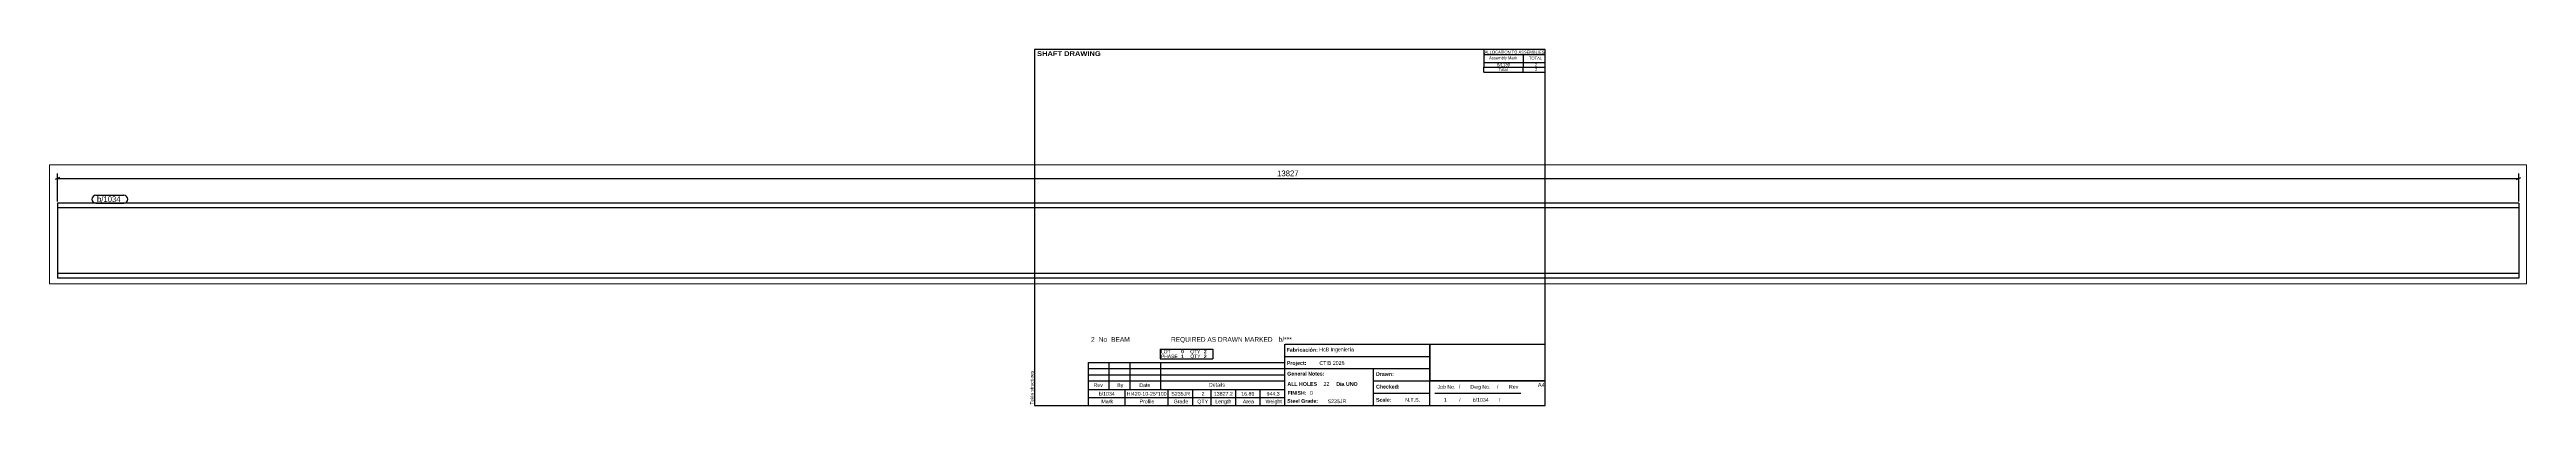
# Paper-space layout 'Layout1' of a CAD drawing. Header units: millimetres. Extents: x -548 to 843, y 5 to 205.
# The model-space entities are those that its viewports show. They can reach past a viewport. Long polylines and large blocks are cut down to what shows.
import ezdxf

# ---------------------------------------------------------------- set-up
doc = ezdxf.new("R2010")
doc.units = ezdxf.units.MM
doc.layers.add('Viewport layer', color=7, linetype='Continuous', plot=False)
doc.styles.add('Arial', font='ARIAL.TTF', dxfattribs={"height": 0.2})
doc.styles.add('Arial Black', font='ARIBLK.TTF', dxfattribs={"height": 0.2})
doc.styles.add('Arial Bold', font='ARIALBD.TTF', dxfattribs={"height": 0.2})
doc.styles.add('Comic Sans MS', font='COMIC.TTF', dxfattribs={"height": 0.2})

msp = doc.modelspace()

# ---------------------------------------------------------------- linework, layer by layer
at = {"color": 8, "linetype": 'Continuous'}
for p, q in [((56, 598), (32, 586)), ((44, 462), (44, 620)), ((44, 592), (13871, 592)), ((13859, 586), (13883, 598)), ((13871, 462), (13871, 620))]:
    msp.add_line(p, q, dxfattribs=at)
at = {"color": 7, "linetype": 'Continuous'}
for p, q in [((44, 452), (44, 32)), ((13871, 452), (44, 452)), ((13871, 427), (44, 427)), ((13871, 452), (13871, 32)), ((13871, 57), (44, 57)), ((13871, 32), (44, 32))]:
    msp.add_line(p, q, dxfattribs=at)

# ---------------------------------------------------------------- next in the draw order: wipeouts: each hides what was drawn before it
at = {"color": 0}
for points in [[(7026, 598), (7026, 643), (6889, 643), (6889, 598)], [(411, 459), (411, 491), (266, 491), (266, 459)]]:
    msp.add_wipeout(points, dxfattribs=at)

# ---------------------------------------------------------------- next in the draw order: texts
at = {"color": 3, "style": 'Comic Sans MS'}
msp.add_text('13827', height=32.4, dxfattribs=at).set_placement((6896, 604))

# ---------------------------------------------------------------- next in the draw order: wipeouts: each hides what was drawn before it
at = {"color": 0}
msp.add_wipeout([(411, 459), (411, 491), (266, 491), (266, 459)], dxfattribs=at)

# ---------------------------------------------------------------- next in the draw order: linework, layer by layer
at = {"color": 7, "linetype": 'Continuous'}
for p, q in [((260, 497), (417, 497)), ((260, 453), (417, 453))]:
    msp.add_line(p, q, dxfattribs=at)
for centre, start, end in [((260, 475), 90, 270), ((417, 475), 270, 90)]:
    msp.add_arc(centre, 22, start, end, dxfattribs=at)

# ---------------------------------------------------------------- next in the draw order: texts
at = {"color": 3, "style": 'Comic Sans MS'}
msp.add_text('b/1034', height=32.4, dxfattribs=at).set_placement((266, 459))

psp = doc.layouts.get("Layout1")

# ---------------------------------------------------------------- linework, layer by layer
at = {"color": 5, "linetype": 'Continuous'}
for p, q in [((292, 205), (5, 205)), ((5, 205), (5, 5)), ((292, 5), (292, 205)), ((5, 5), (292, 5))]:
    psp.add_line(p, q, dxfattribs=at)
at = {"color": 7, "linetype": 'Continuous'}
for p, q in [((257.5, 205), (257.5, 197.8)), ((257.5, 197.8), (257.5, 195)), ((257.5, 192.2), (257.5, 195)), ((257.5, 195), (292, 195)), ((257.6, 202.2), (292, 202.2)), ((257.6, 197.8), (292, 197.8)), ((279.5, 202.2), (279.5, 197.8)), ((279.5, 197.8), (279.5, 195)), ((279.5, 192.2), (279.5, 195)), ((257.5, 192.2), (292, 192.2)), ((35.3, 14), (35.3, 29.2)), ((35.3, 29.2), (145.7, 29.2)), ((47, 14), (47, 29.2)), ((58.8, 14), (58.8, 29.2)), ((75.7, 36.7), (105.3, 36.7)), ((75.7, 36.7), (75.7, 34)), ((75.7, 34), (75.7, 31.2)), ((75.7, 31.2), (105.3, 31.2)), ((76, 14), (76, 29.2)), ((105.3, 36.7), (105.3, 34)), ((105.3, 34), (105.3, 31.2)), ((145.7, 5), (145.7, 39.5)), ((145.7, 32.6), (227.1, 32.6)), ((145.7, 14), (145.7, 29.2)), ((145.8, 39.5), (292, 39.5)), ((227.1, 5), (227.1, 39.5)), ((35.3, 25.7), (145.7, 25.7)), ((35.3, 22.3), (145.7, 22.3)), ((35.3, 18.8), (145.7, 18.8)), ((35.3, 9.5), (35.3, 14)), ((35.3, 14), (145.7, 14)), ((56, 9.5), (56, 14)), ((80.2, 9.5), (80.2, 14)), ((94, 9.5), (94, 14)), ((104.3, 9.5), (104.3, 14)), ((118.1, 9.5), (118.1, 14)), ((131.9, 9.5), (131.9, 14)), ((145.7, 25.7), (227.1, 25.7)), ((195.4, 5), (195.4, 25.7)), ((195.4, 18.8), (292, 18.8)), ((35.3, 9.5), (145.7, 9.5)), ((35.3, 5), (35.3, 9.5)), ((56, 5), (56, 9.5)), ((80.2, 5), (80.2, 9.5)), ((94, 5), (94, 9.5)), ((104.3, 5), (104.3, 9.5)), ((118.1, 5), (118.1, 9.5)), ((131.9, 5), (131.9, 9.5)), ((195.4, 11.9), (227.1, 11.9)), ((230, 11.9), (278.3, 11.9))]:
    psp.add_line(p, q, dxfattribs=at)
at = {"color": 2, "linetype": 'Continuous'}
for p, q in [((227.3, 39.5), (291.9, 39.5)), ((227.3, 19), (227.3, 39.5)), ((292, 19), (292, 39.5)), ((227.3, 19), (291.9, 19))]:
    psp.add_line(p, q, dxfattribs=at)

# ---------------------------------------------------------------- texts
at = {"color": 7}
for s, height, style, p in [(' SHAFT DRAWING', 2.634, 'Arial Black', (5.3, 201.4)), ('ALLOCATION TO ASSEMBLIES', 1.648, 'Arial', (257.9, 202.7)), ('Assembly Mark', 1.648, 'Arial', (260.4, 199.5)), ('TOTAL', 1.65, 'Arial', (282.8, 199.3)), ('2', 2.64, 'Arial', (36.8, 40.8)), ('No', 2.64, 'Arial', (41.1, 40.8)), ('BEAM', 2.64, 'Arial', (48.1, 40.8)), ('REQUIRED AS DRAWN MARKED', 2.636, 'Arial', (81.7, 40.8)), ('b/***', 2.64, 'Arial', (142.2, 40.8)), ('b/1034', 2.11, 'Arial', (41.1, 10.5)), ('HI420-10-25*100', 2.109, 'Arial', (56.8, 10.5)), ('S235JR', 2.11, 'Arial', (81.9, 10.5)), ('2', 2.11, 'Arial', (98.9, 10.5)), ('13827.2', 2.11, 'Arial', (105.8, 10.5)), ('16.89', 2.11, 'Arial', (121.2, 10.5)), ('944.3', 2.11, 'Arial', (135.4, 10.5)), ('FINISH:', 2.11, 'Arial Bold', (147.2, 11)), ('0', 2.11, 'Arial', (159.8, 11))]:
    psp.add_text(s, height=height, dxfattribs=dict(at, style=style)).set_placement(p)
at = {"color": 7, "linetype": 'Continuous'}
for s, height, style, p in [('B/1139', 1.65, 'Arial', (264.8, 195.6)), ('2', 1.65, 'Arial', (286.2, 195.6)), ('Total', 1.65, 'Arial', (265.7, 192.9)), ('2', 1.65, 'Arial', (286.2, 192.9)), ('LOT', 1.98, 'Arial', (76.1, 34.3)), ('PHASE', 1.98, 'Arial', (76.1, 31.6)), ('0', 1.98, 'Arial Bold', (87.4, 34.3)), ('1', 1.98, 'Arial Bold', (87.4, 31.6)), ('QTY', 1.98, 'Arial', (92.5, 34.3)), ('QTY', 1.98, 'Arial', (92.6, 31.6)), ('2', 1.98, 'Arial Bold', (100.2, 34.3)), ('2', 1.98, 'Arial Bold', (100.2, 31.6)), ('Fabricación:', 2.107, 'Arial Bold', (146.7, 35.2)), ('Project:', 2.11, 'Arial Bold', (146.8, 27.8)), ('HcB Ingeniería', 2.109, 'Arial', (165, 35.4)), ('CTIB 2026', 2.11, 'Arial', (165.1, 27.8)), ('Rev', 2.11, 'Arial', (38.2, 15.4)), ('By', 2.11, 'Arial', (51.5, 15.4)), ('Date', 2.11, 'Arial', (63.9, 15.4)), ('Details', 2.11, 'Arial', (103, 15.6)), ('General Notes:', 2.107, 'Arial Bold', (147, 21.8)), ('ALL HOLES', 2.11, 'Arial Bold', (147.1, 16)), ('22', 2.11, 'Arial', (167.4, 16)), ('Dia UNO', 2.11, 'Arial Bold', (174.6, 16)), ('Drawn:', 2.11, 'Arial Bold', (196.9, 21.6)), ('Checked:', 2.11, 'Arial Bold', (196.9, 14.5)), ('Job No.', 2.11, 'Arial', (231.4, 14.4)), ('/', 2.11, 'Arial', (243.4, 14.4)), ('Dwg No.', 2.11, 'Arial', (249.9, 14.4)), ('/', 2.11, 'Arial', (264.8, 14.4)), ('Rev', 2.11, 'Arial', (271.6, 14.4)), ('A4', 2.31, 'Arial', (287.8, 15.4)), ('Mark', 2.11, 'Arial', (42.6, 6.2)), ('Profile', 2.11, 'Arial', (64, 6.2)), ('Grade', 2.11, 'Arial', (83.2, 6.2)), ('QTY', 2.11, 'Arial', (96.5, 6.2)), ('Length', 2.11, 'Arial', (106.6, 6.2)), ('Area', 2.11, 'Arial', (122.1, 6.2)), ('Weight', 2.11, 'Arial', (134.8, 6.2)), ('Steel Grade:', 2.107, 'Arial Bold', (147, 6.5)), ('S235JR', 2.11, 'Arial', (169.7, 6.3)), ('Scale:', 2.11, 'Arial Bold', (196.9, 7.1)), ('N.T.S.', 2.11, 'Arial', (213.3, 7.1)), ('1', 2.11, 'Arial', (235, 7.1)), ('/', 1.98, 'Arial', (243.6, 7.1)), ('b/1034', 2.11, 'Arial', (251.2, 7.1)), ('/', 1.98, 'Arial', (265.9, 7.1))]:
    psp.add_text(s, height=height, dxfattribs=dict(at, style=style)).set_placement(p)
at = {"color": 174, "linetype": 'Continuous', "style": 'Arial'}
psp.add_text('Tekla structures', height=1.91, rotation=90, dxfattribs=at).set_placement((4.5, 5.5))

# ---------------------------------------------------------------- viewports
at = {"layer": 'Viewport layer', "view_target_point": (6957.6, 334.2)}
psp.add_viewport(center=(147.5, 106.8), size=(1391.5, 66.84), view_center_point=(0, 0), view_height=668.4, dxfattribs=at)

doc.saveas('drawing.dxf')
